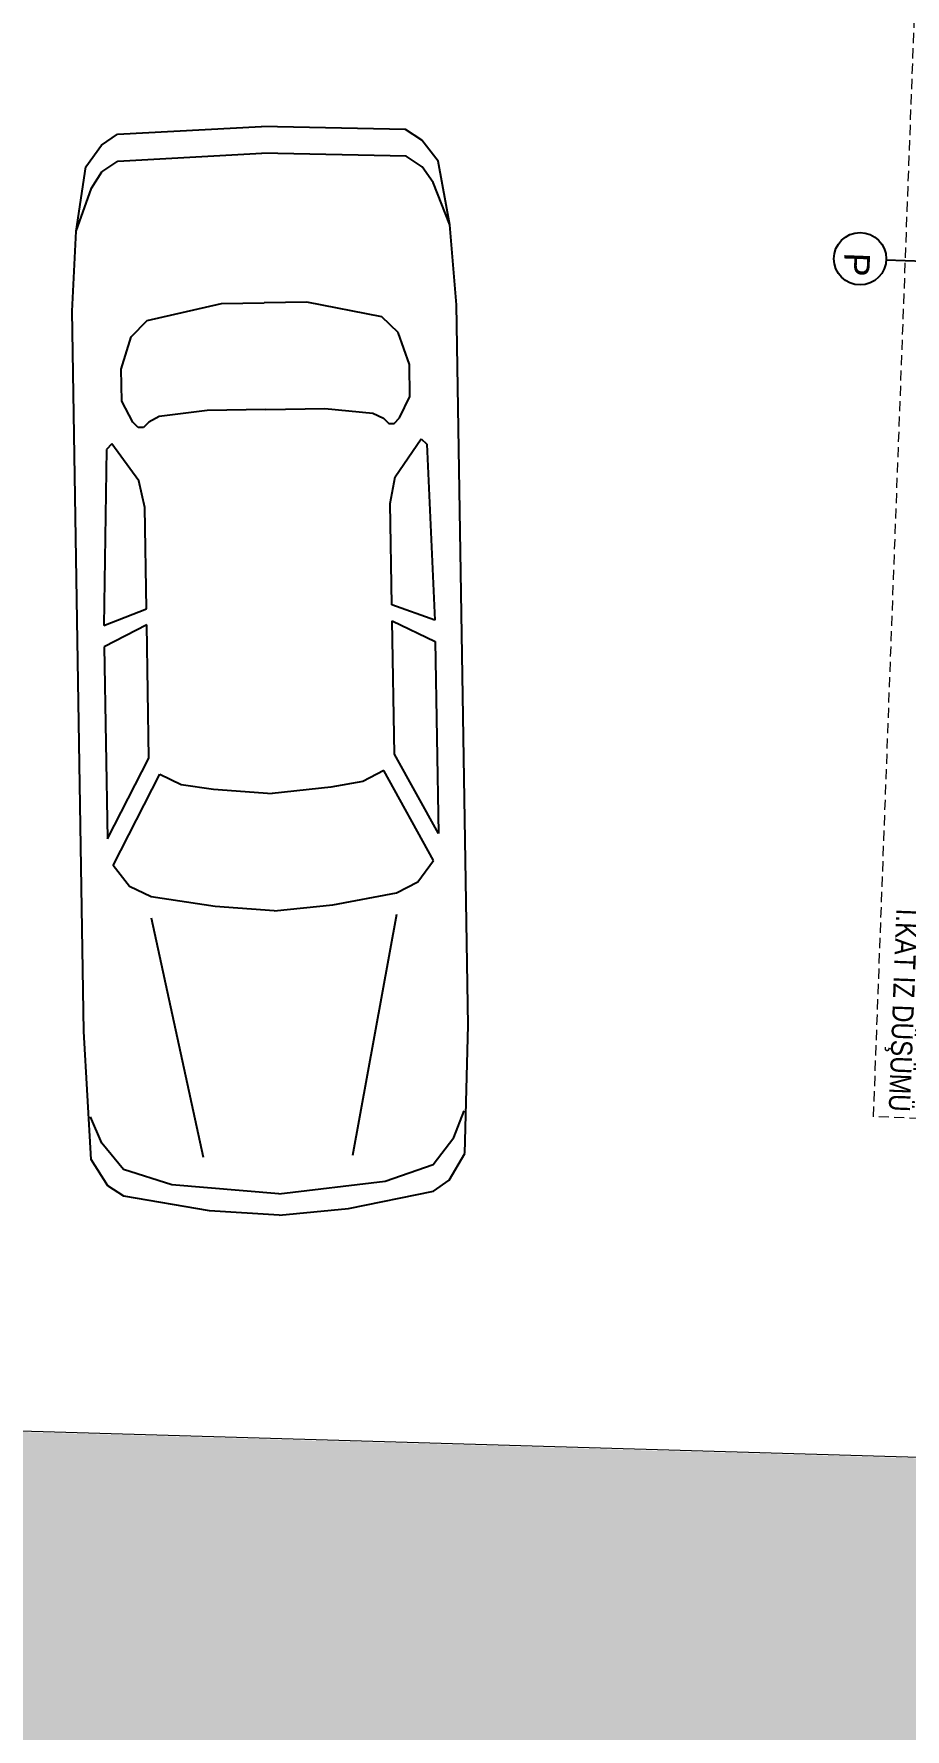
# Model space of a CAD drawing. Header units: centimetres. Extents: x 63871 to 181827, y -95930 to 42199.
# Drawn here: x 146734 to 147075, y 21846 to 22509 of the extents above; entities that cross this region are included whole.
import ezdxf

# ---------------------------------------------------------------- set-up
doc = ezdxf.new("R2010")
doc.units = ezdxf.units.CM
doc.linetypes.add('11-021_500-SatisOfisi_220512$0${ Diamond }', pattern=[12, 4, -2, 2, 2, -2])
for name, color, linetype, lineweight in [('ARA SINIRLAR', 225, 'Continuous', 15), ('ARM_Pen_No__252', 8, 'Continuous', 18), ('İz DÜŞÜMÜ', 7, '11-021_500-SatisOfisi_220512$0${ Diamond }', 18), ('OLUK', 222, 'Continuous', 15)]:
    doc.layers.add(name, color=color, linetype=linetype, lineweight=lineweight)
for name, color, linetype in [('Bitirme - Duvar', 7, 'Continuous'), ('Dıış Ölçü', 140, 'Continuous'), ('furn', 7, 'Continuous')]:
    doc.layers.add(name, color=color, linetype=linetype)
doc.styles.add('MtXpl_Arial_Narrow_1', font='')
doc.styles.add('OLUŞTURULMUŞ_STİL_1', font='Arial.ttf')
doc.styles.add('RomanS', font='')
doc.styles.get('MtXpl_Arial_Narrow_1').set_extended_font_data('Arial Narrow')
doc.styles.get('RomanS').set_extended_font_data('Stylus BT')
doc.dimstyles.new('BÖYÜK', dxfattribs={"dimtxt": 70, "dimasz": 5, "dimexe": 5, "dimexo": 5, "dimgap": 2, "dimtad": 3, "dimdec": 0, "dimzin": 0, "dimdsep": 46, "dimtxsty": 'RomanS', "dimblk": 'DOT', "dimcen": 5, "dimadec": 0, "dimazin": 0, "dimtfac": 1, "dimtdec": 0, "dimtix": 1, "dimtofl": 0, "dimtmove": 1, "dimatfit": 0, "dimldrblk": 'DOT', "dimfxl": 10, "dimfxlon": 1, "dimtolj": 1, "dimtzin": 0, "dimarcsym": 0})

# ---------------------------------------------------------------- blocks, each defined once
blk = doc.blocks.new('HRD')
at = {"layer": 'Bitirme - Duvar', "color": 161, "linetype": 'Continuous', "lineweight": 25}
blk.add_line((154427.13, 36012.48), (154369.63, 36012.48), dxfattribs=at)
blk.add_circle((154437.36, 36012.48), 10.23, dxfattribs=at)
at = {"layer": 'İz DÜŞÜMÜ'}
blk.add_lwpolyline([(153819.63, 36347.48), (154419.63, 36347.49), (154419.63, 35292.49), (154159.63, 35292.49), (154159.63, 35357.48), (153819.63, 35357.48), (153819.63, 36347.48)], dxfattribs=at)
at = {"style": 'MtXpl_Arial_Narrow_1'}
blk.add_text('I.KAT İZ DÜŞÜMÜ', height=8.316, rotation=89.95698, dxfattribs=at).set_placement((154413.75, 36265.76))
at = {"layer": 'Bitirme - Duvar', "linetype": 'Continuous', "insert": (154443.49, 36010.16), "char_height": 10, "attachment_point": 7, "rotation": 90, "style": 'OLUŞTURULMUŞ_STİL_1'}
blk.add_mtext('\\A1;P', dxfattribs=at)
blk = doc.blocks.new('02PCAR03')
at = {"color": 0, "linetype": 'ByBlock'}
for p, q in [((-185, 35), (-197, 33)), ((-185, 35), (-193, 32)), ((-170, 36), (-185, 35)), ((-35, 36), (-170, 36)), ((-11, 35), (-35, 36)), ((-14, 33), (-19, 35)), ((-6, 32), (-11, 35)), ((-197, 33), (-201, 30)), ((-193, 32), (-196, 30)), ((-9, 29), (-14, 33)), ((-4, 29), (-6, 32)), ((-201, 30), (-203, 27)), ((-196, 30), (-198, 27)), ((-145, 29), (-144, 30)), ((-138, 24), (-145, 29)), ((-144, 30), (-111, 31)), ((-111, 31), (-114, 23)), ((-111, 23), (-107, 31)), ((-107, 31), (-71, 31)), ((-71, 31), (-86, 23)), ((-66, 30), (-83, 21)), ((-62, 27), (-66, 30)), ((-6, 20), (-9, 29)), ((-1, 13), (-4, 29)), ((-203, 27), (-204, 0)), ((-198, 27), (-199, 0)), ((-159, 27), (-165, 25)), ((-153, 27), (-159, 27)), ((-149, 25), (-153, 27)), ((-60, 23), (-62, 27)), ((-165, 25), (-168, 22)), ((-148, 24), (-149, 25)), ((-149, 22), (-148, 23)), ((-148, 23), (-148, 24)), ((-133, 23), (-138, 24)), ((-114, 23), (-133, 23)), ((-86, 23), (-111, 23)), ((-58, 11), (-60, 23)), ((-11, 14), (-56, 23)), ((-168, 22), (-171, 8)), ((-151, 11), (-150, 20)), ((-150, 20), (-149, 22)), ((-83, 21), (-81, 17)), ((-4, 0), (-6, 20)), ((-81, 17), (-80, 11)), ((0, 0), (-1, 13)), ((-151, 0), (-151, 11)), ((-80, 11), (-79, 0)), ((-57, 0), (-58, 11)), ((-171, 8), (-171, 0)), ((-203, -27), (-204, 0)), ((-198, -27), (-199, 0)), ((-171, -8), (-171, 0)), ((-151, 0), (-151, -11)), ((-80, -11), (-79, 0)), ((-57, 0), (-58, -11)), ((-4, 0), (-6, -20)), ((0, 0), (-1, -13)), ((-168, -22), (-171, -8)), ((-151, -11), (-150, -20)), ((-81, -17), (-80, -11)), ((-58, -11), (-60, -23)), ((-11, -14), (-56, -23)), ((-1, -13), (-4, -29)), ((-83, -21), (-81, -17)), ((-165, -25), (-168, -22)), ((-150, -20), (-149, -22)), ((-149, -22), (-148, -23)), ((-66, -30), (-83, -21)), ((-6, -20), (-9, -29)), ((-159, -27), (-165, -25)), ((-149, -25), (-153, -27)), ((-148, -24), (-149, -25)), ((-148, -23), (-148, -24)), ((-138, -24), (-145, -29)), ((-133, -23), (-138, -24)), ((-114, -23), (-133, -23)), ((-111, -31), (-114, -23)), ((-86, -23), (-111, -23)), ((-111, -23), (-107, -31)), ((-71, -31), (-86, -23)), ((-60, -23), (-62, -27)), ((-201, -30), (-203, -27)), ((-196, -30), (-198, -27)), ((-153, -27), (-159, -27)), ((-62, -27), (-66, -30)), ((-197, -33), (-201, -30)), ((-193, -32), (-196, -30)), ((-145, -29), (-144, -30)), ((-144, -30), (-111, -31)), ((-107, -31), (-71, -31)), ((-9, -29), (-14, -33)), ((-4, -29), (-6, -32)), ((-185, -35), (-197, -33)), ((-185, -35), (-193, -32)), ((-14, -33), (-19, -35)), ((-6, -32), (-11, -35)), ((-170, -36), (-185, -35)), ((-35, -36), (-170, -36)), ((-11, -35), (-35, -36))]:
    blk.add_line(p, q, dxfattribs=at)
blk = doc.blocks.new('_Dot')
at = {"color": 0, "linetype": 'ByBlock', "lineweight": -2}
blk.add_line((-0.5, 0), (-1, 0), dxfattribs=at)
at = {"color": 0, "linetype": 'ByBlock', "const_width": 0.5}
blk.add_lwpolyline([(-0.25, 0, 1), (0.25, 0, 1)], format="xyb", close=True, dxfattribs=at)
blk = doc.blocks.new('*D178')
at = {"layer": 'Defpoints', "color": 0, "transparency": 16777216}
for p in [(-9288.23, 5899.77), (-9288.23, 5899.77), (-9312.56, 5244.5)]:
    blk.add_point(p, dxfattribs=at)
at = {"layer": 'Dıış Ölçü', "color": 0, "lineweight": -2, "transparency": 16777216}
for p, q in [((-9288.23, 5899.77), (-9293.23, 5899.95)), ((-9312.38, 5249.49), (-9288.42, 5894.77)), ((-9312.56, 5244.5), (-9317.56, 5244.68))]:
    blk.add_line(p, q, dxfattribs=at)
at = {"layer": 'Dıış Ölçü', "color": 0, "lineweight": -2, "transparency": 16777216, "xscale": 5, "yscale": 5, "zscale": 5}
for p, rotation in [((-9288.23, 5899.77), 87.87361722026212), ((-9312.56, 5244.5), 267.8736172202621)]:
    blk.add_blockref('_Dot', p, dxfattribs=dict(at, rotation=rotation))
at = {"layer": 'Dıış Ölçü', "color": 0, "transparency": 16777216, "insert": (-9338.88, 5573.56), "char_height": 70, "attachment_point": 5, "rotation": 87.87362, "style": 'RomanS'}
blk.add_mtext('\\A1;656', dxfattribs=at)
blk = doc.blocks.new('yerleşim planı')
at = {"layer": 'ARM_Pen_No__252'}
h = blk.add_hatch(dxfattribs=at)
h.set_pattern_fill('AR-HBONE', color=256, scale=0.51)
h.set_pattern_definition([(45, (-177987.134, -15156.517), (0, 73.27889), [155.448, -51.816]), (135, (-177950.495, -15119.877), (7e-15, 73.27889), [155.448, -51.816])])
h.paths.add_polyline_path([(-11399.71, 5829.41), (-11341.13, 5424.64), (438.6, 5081.28), (456.1, 5480.93)])
at = {"layer": 'ARA SINIRLAR'}
blk.add_lwpolyline([(-11419.5, 5829.99), (476.13, 5483.25)], dxfattribs=at)
at = {"rotation": 177.873189238168}
blk.add_blockref('HRD', (146295.89, 36494.4), dxfattribs=at)
at = {"layer": 'furn', "linetype": 'Continuous', "xscale": 2.086125961570064, "yscale": 2.086125961570064, "zscale": 2.086125961570064, "rotation": 270.9296038315418}
blk.add_blockref('02PCAR03', (-9598.6, 5864.22), dxfattribs=at)
at = {"layer": 'Dıış Ölçü'}
dim = blk.add_aligned_dim(p1=(-9312.56, 5244.5), p2=(-9288.23, 5899.77), distance=0, dimstyle='BÖYÜK', dxfattribs=at)
dim.commit()
dim.dimension.update_dxf_attribs({"geometry": '*D178', "text_midpoint": (-9338.88, 5573.56)})

msp = doc.modelspace()

# ---------------------------------------------------------------- block references
at = {"layer": 'OLUK'}
msp.add_blockref('yerleşim planı', (156428.79, 16182.58), dxfattribs=at)

doc.saveas('drawing.dxf')
